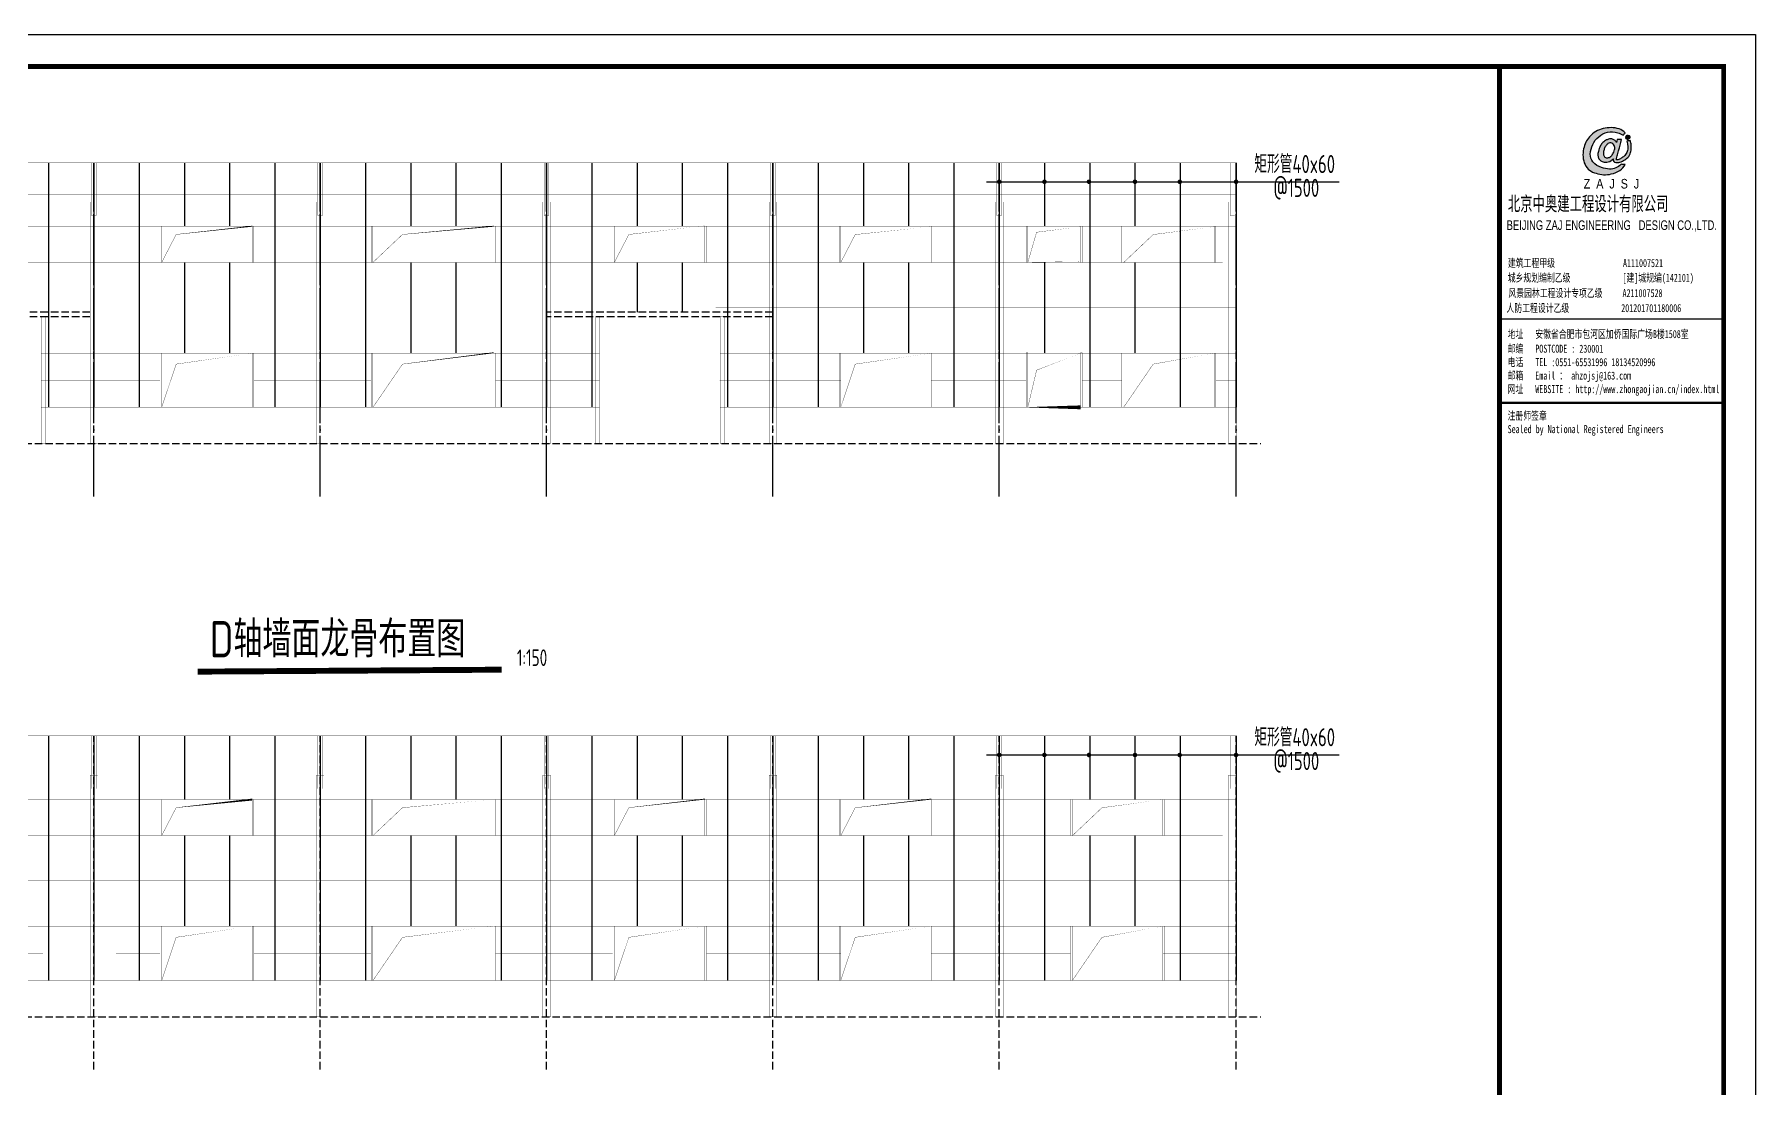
# Model space of a CAD drawing. Extents: x 177291 to 1288761, y 177638 to 322898.
# Drawn here: x 1140864 to 1197895, y 206043 to 240960 of the extents above; entities that cross this region are included whole.
import ezdxf
from ezdxf.enums import TextEntityAlignment as Align

# ---------------------------------------------------------------- set-up
doc = ezdxf.new("R2010")
doc.units = 0
doc.header["$LTSCALE"] = 1000
doc.linetypes.add('DASH', pattern=[0.35, 0.25, -0.1])
doc.linetypes.add('DOTE', pattern=[2.4200000000000004, 2, -0.2, 0.02, -0.2])
doc.layers.add('_0', color=7, linetype='Continuous', lineweight=25)
for name, color, linetype in [('AXIS', 3, 'Continuous'), ('DIM_SYMB', 3, 'Continuous'), ('DOTE', 1, 'Continuous'), ('LT', 27, 'Continuous'), ('NUM', 7, 'Continuous'), ('PUB_TITLE', 4, 'Continuous'), ('TEXT', 7, 'Continuous'), ('图签', 3, 'Continuous')]:
    doc.layers.add(name, color=color, linetype=linetype)
doc.styles.add('_gyy_title_Arial', font='arial.ttf', dxfattribs={"width": 0.7})
doc.styles.add('_gyy_title_ST', font='', dxfattribs={"width": 0.8})
doc.styles.add('HZ', font='txt.shx', dxfattribs={"width": 0.8, "bigfont": '000hztxt.shx'})
doc.styles.add('TSSD_Label', font='tssdeng.shx', dxfattribs={"width": 0.7, "bigfont": 'hztxt.shx'})
doc.styles.add('TSSD_Norm', font='tssdeng.shx', dxfattribs={"bigfont": 'hztxt.shx'})
doc.styles.get('_gyy_title_ST').set_extended_font_data('SimSun')

# ---------------------------------------------------------------- blocks, each defined once
blk = doc.blocks.new('dd')
at = {"layer": '图签'}
h = blk.add_hatch(color=5, dxfattribs=at)
h.set_gradient(color1=(0, 0, 255), color2=(36, 36, 255), one_color=1, tint=0.5699999928474426)
h.paths.add_polyline_path([(451.8700253354618, 1270.103420782327, -0.09320616088150534), (531.1827945826794, 1561.965994964293, -0.1363212163101111), (715.9985840857273, 1807.10089223362, -0.1610393238100812), (988.1815984683137, 1948.137378285403, -0.1085913658374331), (1307.408932071755, 1934.705338552902, -0.04949688892021249), (1478.869990755222, 1861.206130500403, 0.0626270110807939), (1538.714814671432, 1932.317674396443, 0.09438823889892695), (1351.092656026016, 2055.593833866281, 0.1363260500647915), (853.7702773959585, 2062.309784872165, 0.1617216785072695), (430.3740807502763, 1810.458936596944, 0.1336611515905043), (243.3694883572171, 1434.660402611655, 0.1584139553343168), (285.8818659918604, 937.3756653797274, 0.2251700129393347), (631.9912853868464, 668.7347330086482, 0.1386632098469543), (1107.108042358282, 645.9967663732263, 0.07467564023450167), (1374.614592607715, 752.6850157670708, 0.1253444608720461), (1542.789770612609, 943.5213148760376, 0.006312031941914268), (1412.714348968701, 948.2582191075053, -0.0903849800875068), (1243.563420745195, 833.2772541621816, -0.09674474669206579), (1053.283653047284, 796.7837418183989, -0.07384507770527024), (803.366031993997, 850.0673382579985, -0.1408684842340485), (530.0580612454798, 1020.407350922716, -0.1607526894020743)])
h = blk.add_hatch(color=5, dxfattribs=at)
h.set_gradient(color1=(0, 0, 255), color2=(36, 36, 255), one_color=1, tint=0.5699999928474426)
h.paths.add_polyline_path([(1306.407087504514, 1288.91373014843, 0.0111685735543448), (1334.179949609912, 1370.234098000503, 0.0058073874292059), (1430.74394870142, 1723.526488231269, 0.011050354061816), (1291.784215944004, 1723.529203739861, 0.0167957366316829), (1267.441980092903, 1633.707473442541, 0.1259426083053771), (1203.433657872607, 1703.708850598967, 0.0838063796686714), (1120.357503668289, 1738.718835325904, 0.0828793590796445), (1046.800880110008, 1738.718835325904, -0.008502643764238), (951.6102572496748, 1709.892786455952, 0.0600568736950971), (844.1918671937892, 1628.15898099661, 0.0860781051540098), (773.5459901731228, 1531.601881071605, 0.0994244713489728), (704.600929418928, 1346.663471880165, 0.1215296120319456), (690.2345407729736, 1225.275188066851, 0.1026437782428593), (719.1156320978189, 1121.836459107435, 0.0566482742468074), (797.1326050549978, 1042.059114224117, 0.0929136686891323), (913.2508955734083, 1013.049208190372, 0.1945783011681839), (1098.31446987472, 1063.816647039959, -0.0025615636283557), (1174.51710499695, 1121.836459107435, 0.064353767081985), (1166.703297247295, 1068.38952589158, 0.1723847969635242), (1207.175409053569, 1016.67553252005, 0.1054584010802425), (1299.707307718345, 1002.170510642813, 0.0865667796574235), (1453.926915797987, 1045.685438553788, 0.0476737600010144), (1592.398695950978, 1136.125948054818, 0.1663589447892159), (1691.606510339188, 1274.138637935452, 0.0967482117768707), (1728.076596563798, 1431.319022455689, 0.0315096700737666), (1727.893490065471, 1547.919858532594, 0.0418149263440607), (1700.064647776191, 1690.631717166907, 0.0076537536443611), (1588.188807693659, 1673.025224631347, -0.0099193972810641), (1610.49769160396, 1584.974169656169, -0.0682693283308104), (1623.722173708375, 1482.05106707973, -0.1053359049731597), (1604.517848207732, 1352.10288951431, -0.1465197194586811), (1528.315213085269, 1223.371199085872, -0.0704859650629139), (1433.968976585544, 1150.846365141158, -0.0779367891432944), (1341.2084735838, 1102.844496109072, -0.1270977973068282), (1272.480865735444, 1084.427517124859, -0.1142145572256323), (1266.792074689991, 1129.121885298591, -0.0076090104044611)])
h.paths.add_polyline_path([(864.6406924028415, 1244.688025586525, -0.0999939566699065), (863.3457882258808, 1327.501423788981, -0.0509744533588661), (888.1885003037751, 1426.693534287693, -0.1205272215307177), (938.4462159016402, 1529.358961394017, -0.0438880200763531), (1001.893175081583, 1595.350875172197, -0.0844602066327082), (1063.439038293203, 1619.272964574968, -0.1473090708362969), (1127.492189266952, 1606.996539419815, -0.0374735859716375), (1176.695871599019, 1572.059546676181, -0.0693101734139261), (1209.066691762535, 1507.361656801364, -0.0676621388367064), (1213.154978850973, 1431.211870955409, -0.0267604170290998), (1210.905562745989, 1412.752891929893, 0.0172094390759435), (1183.169946420705, 1328.795447693843, -0.0488147901550103), (1119.723210269236, 1222.690858719423, -0.1390957044950057), (1045.805280343862, 1163.067977448438, -0.0979906843879139), (944.055385729298, 1153.151947747323, -0.0853943395427025), (908.9091974013718, 1169.116671556527, -0.1491414409661274)], flags=16)
h = blk.add_hatch(color=1, dxfattribs=at)
h.set_gradient(color1=(255, 0, 0), color2=(255, 0, 0), tint=0.5699999928474426)
h.paths.add_polyline_path([(1556.745340537862, 1817.821624113116, 0.3865527282698974), (1564.19717283512, 1757.317881104551, 0.170676473489855), (1604.202039679862, 1735.616538343245, 0.0822241971415479), (1656.51206465147, 1742.635888099598, 0.087508618819219), (1686.217915818212, 1765.695294900055, 0.2642345364635653), (1693.669525086996, 1803.859221880375, 0.2443334854711184), (1635.554907016573, 1850.397721087174, 0.3027104106784956)])
blk.add_lwpolyline([(1538.714814671432, 1932.317674396443, 0.0943882388989285), (1351.092656026012, 2055.593833866282, 0.1363260500647897), (853.7702773959609, 2062.309784872166, 0.1617216785072703), (430.3740807502763, 1810.458936596944, 0.1336611515905043), (243.3694883572171, 1434.660402611655, 0.1584139553343178), (285.8818659918616, 937.3756653797245, 0.2251700129393321), (631.9912853868445, 668.7347330086486, 0.1386632098469615), (1107.108042358304, 645.9967663732314, 0.0746756402344957), (1374.614592607715, 752.6850157670706, 0.1253444608720465), (1542.78977061261, 943.5213148760376, 0.0063120319419143), (1412.714348968701, 948.2582191075053, -0.0903849800875068), (1243.563420745195, 833.2772541621816, -0.0967447466920651), (1053.283653047285, 796.783741818399, -0.0738450777052711), (803.3660319939954, 850.0673382579989, -0.140868484234048), (530.0580612454796, 1020.407350922716, -0.1607526894020731), (451.8700253354618, 1270.103420782325, -0.0932061608815069), (531.1827945826808, 1561.965994964296, -0.1363212163101089), (715.9985840857262, 1807.100892233619, -0.1610393238100931), (988.1815984683344, 1948.137378285406, -0.1085913658374281), (1307.408932071761, 1934.7053385529, -0.0494968889202108), (1478.869990755222, 1861.206130500403, 0.0626270110807941)], format="xyb", close=True, dxfattribs=at)
for points in [[(1430.621093950118, 1723.529203739861, 0.0110405820226935), (1291.784215944004, 1723.529203739861, 0.0167957366316829), (1267.441980092903, 1633.707473442541, 0.1259426083053771), (1203.433657872607, 1703.708850598967, 0.0838063796686714), (1120.357503668289, 1738.718835325904, 0.0828793590796445), (1046.800880110008, 1738.718835325904, -0.008502643764238), (951.6102572496748, 1709.892786455952, 0.060056873695097), (844.1918671937892, 1628.15898099661, 0.0860781051540098), (773.5459901731228, 1531.601881071605, 0.0994244713489729), (704.600929418928, 1346.663471880165, 0.1215296120319456), (690.2345407729736, 1225.275188066851, 0.1026437782428593), (719.1156320978189, 1121.836459107435, 0.0566482742468074), (797.1326050549978, 1042.059114224117, 0.0929136686891323), (913.2508955734083, 1013.049208190372, 0.1945783011681839), (1098.31446987472, 1063.816647039959, -0.0025615636283557), (1174.51710499695, 1121.836459107435, 0.064353767081985), (1166.703297247295, 1068.38952589158, 0.1723847969635242), (1207.175409053569, 1016.67553252005, 0.1054584010802425), (1299.707307718345, 1002.170510642813, 0.0865667796574235), (1453.926915797987, 1045.685438553788, 0.0476737600010144), (1592.398695950978, 1136.125948054818, 0.1663589447892159), (1691.606510339188, 1274.138637935452, 0.0967482117768707), (1728.076596563798, 1431.319022455689, 0.0315096700737666), (1727.893490065471, 1547.919858532594, 0.0418149263440607), (1700.064647776191, 1690.631717166907, 0.0076537536443611), (1588.188807693659, 1673.025224631347, -0.0099193972810641), (1610.49769160396, 1584.974169656169, -0.0682693283308104), (1623.722173708375, 1482.05106707973, -0.1053359049731597), (1604.517848207732, 1352.10288951431, -0.1465197194586811), (1528.315213085269, 1223.371199085872, -0.0704859650629139), (1433.968976585544, 1150.846365141158, -0.0779367891432944), (1341.2084735838, 1102.844496109072, -0.1270977973068282), (1272.480865735444, 1084.427517124859, -0.1142145572256323), (1266.792074689991, 1129.121885298591, -0.0076090104044611), (1306.407087504514, 1288.91373014843, 0.0111685735543448), (1334.179949609912, 1370.234098000503, 0.0057820377645945), (1430.340300915879, 1721.979570176467, 0.0690251739103496)], [(1213.154978851904, 1431.211870967571, 0.0676621388256988), (1209.066691762651, 1507.361656801171, 0.0693101734139356), (1176.695871599135, 1572.059546675999, 0.037473585972357), (1127.492189266137, 1606.996539420317, 0.1473090708344477), (1063.439038293087, 1619.27296457495, 0.0844602066324044), (1001.893175081699, 1595.350875172226, 0.0438880200764336), (938.4462159016402, 1529.358961393926, 0.1205272215299953), (888.1885003038915, 1426.693534288286, 0.0509744533585513), (863.3457882261137, 1327.501423790192, 0.0999939566652626), (864.6406924017938, 1244.688025591488, 0.1491414409746819), (908.9091974013718, 1169.116671556534, 0.0853943395424477), (944.0553857291816, 1153.151947747348, 0.0979906843881414), (1045.805280343979, 1163.067977448474, 0.1390957044948573), (1119.723210269236, 1222.690858719448, 0.0488147901549098), (1183.169946420589, 1328.795447693643, -0.0172094390759338), (1210.905562745989, 1412.752891929602, 0.0267604170470766), (1213.154978851904, 1431.211870967571, 0.4412732984959725)], [(1693.669525086996, 1803.859221880375, 0.2439579563705034), (1635.667140612029, 1850.375359764083, 0.303116686561181), (1556.745340537862, 1817.821624113116, 0.3865527282698974), (1564.19717283512, 1757.317881104551, 0.1706764734898549), (1604.202039679862, 1735.616538343245, 0.0822241971415479), (1656.51206465147, 1742.635888099598, 0.087508618819219), (1686.217915818212, 1765.695294900055, 0.2642345364635653), (1693.669525086996, 1803.859221880375, -7.823139000216662)]]:
    blk.add_lwpolyline(points, format="xyb", dxfattribs=at)
at = {"insert": (245.7198282560566, 492.1178466209385), "char_height": 300, "width": 8000, "attachment_point": 1, "style": 'HZ'}
blk.add_mtext('{\\fArial|b0|i0|c0|p32;Z  A  J  S  J}', dxfattribs=at)

msp = doc.modelspace()

# ---------------------------------------------------------------- linework, layer by layer
at = {"color": 4}
for p, q in [((1141331.67710468, 236709.8602668681), (1141331.677120671, 228609.8602669481)), ((1142831.67710468, 236709.8602698294), (1142831.677120671, 228609.8602699095)), ((1144331.67710468, 236709.8602579841), (1144331.677120671, 228609.8602580641)), ((1145831.67710468, 236709.8602609454), (1145831.677108826, 234609.859421231)), ((1147331.67710468, 236709.8602639067), (1147331.677108826, 234609.8594212372)), ((1148831.67710468, 236709.8602668681), (1148831.677120671, 228609.8602669481)), ((1150331.67710468, 236709.8602698294), (1150331.677120671, 228609.8602699095)), ((1151831.67710468, 236709.8602579841), (1151831.677120671, 228609.8602580641)), ((1153331.67710468, 236709.8602609454), (1153331.677108825, 234609.859421231)), ((1154831.67710468, 236709.8602639067), (1154831.677108825, 234609.8594212372)), ((1156331.67710468, 236709.8602668681), (1156331.677120671, 228609.8602669481)), ((1157831.67710468, 236709.8602698294), (1157831.677120671, 228609.8602699095)), ((1159331.67710468, 236709.8602579841), (1159331.677120671, 228609.8602580641)), ((1160831.67710468, 236709.8602609454), (1160831.677108825, 234609.859421231)), ((1162331.67710468, 236709.8602639067), (1162331.677108825, 234609.8594212372)), ((1163831.67710468, 236709.8602668681), (1163831.677120671, 228609.8602669481)), ((1165331.67710468, 236709.8602698294), (1165331.677120671, 228609.8602699095)), ((1166831.67710468, 236709.8602579841), (1166831.677120671, 228609.8602580641)), ((1168331.67710468, 236709.8602609454), (1168331.677108825, 234609.859421231)), ((1169831.67710468, 236709.8602639067), (1169831.677108825, 234609.8594212372)), ((1171331.67710468, 236709.8602668681), (1171331.677120671, 228609.8602669481)), ((1172831.67710468, 236709.8602698294), (1172831.677120671, 228609.8602699095)), ((1174331.677088688, 236709.8602581285), (1174331.677088693, 234609.8594214094)), ((1175831.677088688, 236709.8602610898), (1175831.677095203, 233409.8602605797)), ((1177331.677088688, 236709.8602640512), (1177331.677092833, 234609.8594213816)), ((1178831.677088688, 236709.8602670125), (1178831.677104679, 228609.8602670926)), ((1180681.677096684, 236709.8602699739), (1180681.677112675, 228609.8602700539)), ((1145831.677111195, 233409.8602604352), (1145831.677117124, 230406.4852698303)), ((1147331.677111195, 233409.8602604352), (1147331.677117124, 230406.4852698344)), ((1153331.677111195, 233409.8602604352), (1153331.677117124, 230406.4852698303)), ((1154831.677111195, 233409.8602604352), (1154831.677117124, 230406.4852698344)), ((1160831.677111195, 233409.8602604352), (1160831.677117497, 231759.8602548257)), ((1162331.677111195, 233409.8602604352), (1162331.677117497, 231759.8602548298)), ((1168331.677111195, 233409.8602604352), (1168331.677117124, 230406.4852698303)), ((1169831.677111195, 233409.8602604352), (1169831.677117124, 230406.4852698344)), ((1174331.677088697, 233409.8602458356), (1174331.677088705, 230406.4852551662)), ((1175831.677095203, 233409.8602605797), (1175831.677101137, 228609.8602552556)), ((1177331.677095203, 233409.8602605797), (1177331.677101132, 230406.4852699789)), ((1141331.677104758, 217722.9799041125), (1141331.677120749, 209622.9799041925)), ((1142831.677104758, 217722.9799070738), (1142831.677120749, 209622.9799071539)), ((1144331.677104758, 217722.9798952285), (1144331.677120749, 209622.9798953085)), ((1145831.677104758, 217722.9798981898), (1145831.677108903, 215622.9790584754)), ((1147331.677104758, 217722.9799011511), (1147331.677108903, 215622.9790584816)), ((1148831.677104758, 217722.9799041125), (1148831.677120749, 209622.9799041925)), ((1150331.677104758, 217722.9799070738), (1150331.677120749, 209622.9799071539)), ((1151831.677104757, 217722.9798952285), (1151831.677120749, 209622.9798953085)), ((1153331.677104757, 217722.9798981898), (1153331.677108903, 215622.9790584754)), ((1154831.677104757, 217722.9799011511), (1154831.677108903, 215622.9790584816)), ((1156331.677104757, 217722.9799041125), (1156331.677120749, 209622.9799041925)), ((1157831.677104757, 217722.9799070738), (1157831.677120749, 209622.9799071539)), ((1159331.677104757, 217722.9798952285), (1159331.677120749, 209622.9798953085)), ((1160831.677104757, 217722.9798981898), (1160831.677108903, 215622.9790584754)), ((1162331.677104757, 217722.9799011511), (1162331.677108903, 215622.9790584816)), ((1163831.677104757, 217722.9799041125), (1163831.677120749, 209622.9799041925)), ((1165331.677104757, 217722.9799070738), (1165331.677120749, 209622.9799071539)), ((1166831.677104757, 217722.9798952285), (1166831.677120749, 209622.9798953085)), ((1168331.677104757, 217722.9798981898), (1168331.677108903, 215622.9790584754)), ((1169831.677104757, 217722.9799011511), (1169831.677108903, 215622.9790584816)), ((1171331.677104757, 217722.9799041125), (1171331.677120749, 209622.9799041925)), ((1172831.677104757, 217722.9799070738), (1172831.677120749, 209622.9799071539)), ((1174331.677088765, 217722.9798953729), (1174331.677104757, 209622.9798954529)), ((1175831.677088765, 217722.9798983342), (1175831.677092911, 215622.9790586199)), ((1177331.677088765, 217722.9799012956), (1177331.677092911, 215622.979058626)), ((1178831.677088765, 217722.9799042569), (1178831.677104757, 209622.979904337)), ((1180681.677096761, 217722.9799072183), (1180681.677112753, 209622.9799072983)), ((1145831.677111273, 214422.9798976796), (1145831.677117202, 211419.6049070747)), ((1147331.677111273, 214422.9798976796), (1147331.677117202, 211419.6049070788)), ((1153331.677111272, 214422.9798976796), (1153331.677117202, 211419.6049070747)), ((1154831.677111272, 214422.9798976796), (1154831.677117202, 211419.6049070788)), ((1160831.677111272, 214422.9798976796), (1160831.677117579, 211419.6048923727)), ((1162331.677111272, 214422.9798976796), (1162331.677117579, 211419.6048923768)), ((1168331.677111272, 214422.9798976796), (1168331.677117202, 211419.6049070747)), ((1169831.677111272, 214422.9798976796), (1169831.677117202, 211419.6049070788)), ((1175831.67709528, 214422.9798978241), (1175831.67710121, 211419.6049072192)), ((1177331.67709528, 214422.9798978241), (1177331.67710121, 211419.6049072233))]:
    msp.add_line(p, q, dxfattribs=at)
at = {"layer": '_0', "color": 1, "const_width": 75}
for points in [[(1172831.677104679, 236117.2191929909, 1), (1172831.677104679, 236042.2191929909, 1)], [(1174331.677089932, 236117.2191930473, 1), (1174331.677089932, 236042.2191930473, 1)], [(1175807.095652903, 236117.2191940838, 1), (1175807.095652903, 236042.2191940838, 1)], [(1177331.677090006, 236117.2191951497, 1), (1177331.677090006, 236042.2191951497, 1)], [(1178814.462896468, 236115.3986485064, 1), (1178814.462896468, 236040.3986485064, 1)], [(1180681.677104679, 236117.2191938167, 1), (1180681.677104679, 236042.2191938167, 1)], [(1172831.677104757, 217130.3388302354, 1), (1172831.677104757, 217055.3388302354, 1)], [(1174331.677090009, 217130.3388302917, 1), (1174331.677090009, 217055.3388302917, 1)], [(1175807.095652981, 217130.3388313282, 1), (1175807.095652981, 217055.3388313282, 1)], [(1177331.677090083, 217130.3388323941, 1), (1177331.677090083, 217055.3388323941, 1)], [(1178814.462896546, 217128.5182857508, 1), (1178814.462896546, 217053.5182857508, 1)], [(1180681.677104757, 217130.3388310611, 1), (1180681.677104757, 217055.3388310611, 1)]]:
    msp.add_lwpolyline(points, format="xyb", close=True, dxfattribs=at)
at = {"layer": 'AXIS', "linetype": 'ByBlock'}
for p, q in [((1172409.658539559, 236079.7191929516), (1184093.860642982, 236079.7191940486)), ((1172409.658539637, 217092.838830196), (1184093.86064306, 217092.838831293))]:
    msp.add_line(p, q, dxfattribs=at)
at = {"layer": 'DIM_SYMB', "const_width": 196}
msp.add_lwpolyline([(1146269.869103044, 219853.5427962838), (1156347.514086703, 219918.1126316313)], dxfattribs=at)
at = {"layer": 'DOTE', "linetype": 'DOTE'}
for p, q in [((1142831.677104679, 225659.8602645326), (1142831.677104679, 236709.8602644263)), ((1150331.677104679, 225659.8602645326), (1150331.677104679, 236709.8602644263)), ((1157831.677104679, 225659.8602645326), (1157831.677104679, 236709.8602644263)), ((1165331.677104679, 225659.8602645326), (1165331.677104679, 236709.8602644263)), ((1172831.677104679, 225659.8602645326), (1172831.677104679, 236709.8602644263)), ((1180681.677104679, 225659.8602645326), (1180681.677104679, 236709.8602644263))]:
    msp.add_line(p, q, dxfattribs=at)
at = {"layer": 'LT', "linetype": 'DASH'}
for p, q in [((1142831.677104679, 225659.860255129), (1142831.677104679, 236709.8602550227)), ((1150331.677104679, 225659.860255129), (1150331.677104679, 236709.8602550227)), ((1157831.677104679, 225659.860255129), (1157831.677104679, 236709.8602550227)), ((1165331.677104679, 225659.860255129), (1165331.677104679, 236709.8602550227)), ((1172831.677104679, 225659.860255129), (1172831.677104679, 236709.8602550227)), ((1180681.677104679, 225659.860255129), (1180681.677104679, 236709.8602550227)), ((1142706.677104663, 231759.8602535418), (1135456.677104695, 231759.8602556103)), ((1142706.677104663, 231609.8602535418), (1135456.677104695, 231609.8602556104)), ((1165331.677104679, 231759.8602535846), (1157831.677104679, 231759.8602556531)), ((1165331.677104679, 231609.8602535846), (1157831.677104679, 231609.8602556532)), ((1119876.025432114, 227409.8602550227), (1181504.731839983, 227409.8602550227)), ((1142831.677104679, 206672.9798923734), (1142831.677104679, 217722.9798922671)), ((1150331.677104679, 206672.9798923734), (1150331.677104679, 217722.9798922671)), ((1157831.677104679, 206672.9798923734), (1157831.677104679, 217722.9798922671)), ((1165331.677104679, 206672.9798923734), (1165331.677104679, 217722.9798922671)), ((1172831.677104679, 206672.9798923734), (1172831.677104679, 217722.9798922671)), ((1180681.677104679, 206672.9798923734), (1180681.677104679, 217722.9798922671)), ((1119876.025432114, 208422.9798922671), (1181504.731839983, 208422.9798922671))]:
    msp.add_line(p, q, dxfattribs=at)
at = {"layer": 'LT', "linetype": 'DASH', "const_width": 10}
for points in [[(1180681.67709434, 236709.8602552691), (1120581.677104679, 236709.8602550227)], [(1180681.67709434, 235659.8598383513), (1120581.677104679, 235659.8598381049)], [(1180681.677190299, 234609.8594214354), (1120581.677200627, 234609.859421189)], [(1180231.897722806, 233409.8602458599), (1120581.677104679, 233409.8602456136)], [(1180231.897722812, 231909.8602458599), (1120581.677104685, 231909.8602456136)], [(1180681.67709434, 231906.485254998), (1163439.677152556, 231906.4852549439)], [(1159589.677162889, 230406.4852551236), (1141089.677162896, 230406.4852550724)], [(1180681.67709434, 230406.4852551839), (1163589.677162896, 230406.4852551362)], [(1141089.677162895, 229509.860255359), (1145024.720092701, 229508.1727550884)], [(1152024.720092702, 229508.1727550963), (1148138.634116657, 229508.1727550884)], [(1159589.677162898, 229508.1727551168), (1156138.634116657, 229508.1727551088)], [(1163573.677046472, 229508.1727551168), (1167581.677104655, 229508.1727551115)], [(1170581.677104675, 229508.1727551004), (1173723.791655391, 229511.5477461902)], [(1175580.748667359, 229511.5477461902), (1176904.803397153, 229509.6561199581)], [(1180013.634111487, 229504.9893572827), (1180681.677094351, 229508.1727549292)], [(1159589.677162888, 228609.8602552103), (1141089.677162895, 228609.860255159)], [(1180681.677094339, 228609.8602552691), (1163589.677162895, 228609.8602552214)], [(1180681.67709434, 217722.9798925135), (1120581.677104679, 217722.9798922671)], [(1180681.67709434, 216672.9794755957), (1120581.677104679, 216672.9794753493)], [(1180681.677190299, 215622.9790586798), (1120581.677200627, 215622.9790584334)], [(1180231.897722806, 214422.9798831043), (1120581.677104679, 214422.979882858)], [(1180231.897722812, 212922.9798831043), (1120581.677104685, 212922.979882858)], [(1180681.67709434, 212919.6048922424), (1163439.677152556, 212919.6048921883)], [(1165331.677104679, 211419.6048923855), (1140638.634116658, 211419.6048923172)], [(1180681.67709434, 211419.6048924284), (1165331.677104679, 211419.604892189)], [(1140638.634116657, 210523.1733174976), (1145024.720092701, 210521.2923923328)], [(1152024.720092702, 210521.2923923407), (1148138.634116657, 210521.2923923328)], [(1160024.720092702, 210521.2923923607), (1156138.634116657, 210521.2923923532)], [(1163138.634116657, 210521.2923923618), (1167581.677104655, 210521.2923923559)], [(1170581.677104675, 210521.2923923449), (1175199.720087538, 210521.2923925367)], [(1178256.677099525, 210518.108994529), (1180681.677094351, 210521.2923921736)], [(1160024.720092693, 209622.9798924542), (1140638.634116656, 209622.9798924814)], [(1180681.677094339, 209622.9798925135), (1163138.634116656, 209622.9798924645)]]:
    msp.add_lwpolyline(points, dxfattribs=at)
for points in [[(1142756.67710468, 236709.8602550227), (1142906.67710468, 236709.8602550227), (1142906.677104679, 234963.5865895762), (1142756.67710468, 234963.5865895762)], [(1150256.67710468, 236709.8602550227), (1150406.67710468, 236709.8602550227), (1150406.677104679, 234963.5865895762), (1150256.67710468, 234963.5865895762)], [(1157756.67710468, 236709.8602550227), (1157906.67710468, 236709.8602550227), (1157906.677104679, 234963.5865895762), (1157756.67710468, 234963.5865895762)], [(1165256.67710468, 236709.8602550221), (1165406.67710468, 236709.8602550221), (1165406.677104679, 234963.5865895755), (1165256.67710468, 234963.5865895755)], [(1172756.67710468, 236709.8602550227), (1172906.67710468, 236709.8602550227), (1172906.677104679, 234963.5865895762), (1172756.67710468, 234963.5865895762)], [(1180484.329914117, 236709.8602550227), (1180634.329914117, 236709.8602550227), (1180634.329914116, 234963.5865895762), (1180484.329914117, 234963.5865895762)], [(1142709.677104591, 227409.8602550227), (1142709.677211199, 235409.8602550227), (1142959.677211168, 235409.8602550227), (1142959.67710456, 227409.8602550227)], [(1150209.677104591, 227409.8602550227), (1150209.677211199, 235409.8602550227), (1150459.677211168, 235409.8602550227), (1150459.67710456, 227409.8602550227)], [(1157709.677104591, 227409.8602550227), (1157709.677211199, 235409.8602550227), (1157959.677211168, 235409.8602550227), (1157959.67710456, 227409.8602550227)], [(1165209.677104591, 227409.8602550227), (1165209.677211199, 235409.8602550227), (1165459.677211168, 235409.8602550227), (1165459.67710456, 227409.8602550227)], [(1172709.677104591, 227409.8602550227), (1172709.677211199, 235409.8602550227), (1172959.677211168, 235409.8602550227), (1172959.67710456, 227409.8602550227)], [(1180431.67709437, 227409.8602550227), (1180431.677200979, 235409.8602550227), (1180681.677200947, 235409.8602550227), (1180681.677094339, 227409.8602550227)], [(1145024.720092705, 234609.8602456581), (1145081.677104673, 234609.8602456581), (1145081.67710467, 233409.8602456285), (1145024.720092702, 233409.8602456285)], [(1145560.630181786, 234334.5797734149), (1148081.677104673, 234609.8602456626), (1148081.677104679, 233409.8602456285), (1145081.677104679, 233409.8602456285)], [(1148138.63411666, 234609.8602456581), (1148081.677104692, 234609.8602456581), (1148081.677104689, 233409.8602456285), (1148138.634116657, 233409.8602456285)], [(1152024.720092705, 234609.8602456581), (1152081.677104673, 234609.8602456581), (1152081.677104669, 233409.8602456285), (1152024.720092701, 233409.8602456285)], [(1153060.630181785, 234334.5797734149), (1156081.677104673, 234609.8602456626), (1156081.677104679, 233409.8602456285), (1152081.677104679, 233409.8602456285)], [(1156138.63411666, 234609.8602456581), (1156081.677104692, 234609.8602456581), (1156081.677104688, 233409.8602456285), (1156138.634116656, 233409.8602456285)], [(1160024.720092705, 234609.8602456581), (1160081.677104673, 234609.8602456581), (1160081.677104669, 233409.8602456285), (1160024.720092701, 233409.8602456285)], [(1160560.630181785, 234334.5797734149), (1163081.677104673, 234609.8602456626), (1163081.677104679, 233409.8602456285), (1160081.677104679, 233409.8602456285)], [(1163138.63411666, 234609.8602456581), (1163081.677104692, 234609.8602456581), (1163081.677104688, 233409.8602456285), (1163138.634116656, 233409.8602456285)], [(1167524.720092705, 234606.4852549566), (1167581.677104673, 234606.4852549566), (1167581.677104669, 233406.485254927), (1167524.720092701, 233406.485254927)], [(1168060.630181785, 234331.2047827134), (1170581.677104673, 234606.4852549611), (1170581.677104679, 233406.485254927), (1167581.677104679, 233406.485254927)], [(1170638.63411666, 234606.4852549566), (1170581.677104692, 234606.4852549566), (1170581.677104688, 233406.485254927), (1170638.634116656, 233406.485254927)], [(1174072.312214876, 234408.7837858738), (1175523.791655374, 234606.4852550051), (1175523.79165538, 233406.4852549711), (1173780.748667343, 233409.8602458333)], [(1176899.72008752, 234606.4852549869), (1176956.677099488, 234606.4852549869), (1176956.677099484, 233406.4852549573), (1176899.720087516, 233406.4852549573)], [(1177935.6301766, 234331.2047827437), (1179956.677099487, 234606.4852549914), (1179956.677099493, 233406.4852549573), (1176956.677099493, 233406.4852549573)], [(1180013.634111474, 234606.4852549869), (1179956.677099506, 234606.4852549869), (1179956.677099503, 233406.4852549573), (1180013.634111471, 233406.4852549573)], [(1141239.677162896, 231609.8602556526), (1141089.677162896, 231609.8602556526), (1141089.677162894, 227409.8602549799), (1141239.677162894, 227409.8602549799)], [(1159439.67716289, 231609.8602556963), (1159589.67716289, 231609.8602556963), (1159589.677162888, 227409.8602550227), (1159439.677162888, 227409.8602550227)], [(1163739.677162896, 231609.8602556954), (1163589.677162896, 231609.8602556954), (1163589.677162894, 227409.8602550227), (1163739.677162894, 227409.8602550227)], [(1145024.720092704, 230406.4852553315), (1145081.677104671, 230406.4852553315), (1145081.677104669, 228609.860255237), (1145024.720092701, 228609.860255237)], [(1145560.630181782, 230039.5724345839), (1148081.677104671, 230406.485255336), (1148081.677104679, 228609.860255237), (1145081.677104679, 228609.860255237)], [(1148138.634116658, 230406.4852553315), (1148081.67710469, 230406.4852553315), (1148081.677104688, 228609.860255237), (1148138.634116656, 228609.860255237)], [(1152024.720092703, 230406.4852553315), (1152081.677104671, 230406.4852553315), (1152081.677104669, 228609.860255237), (1152024.720092701, 228609.860255237)], [(1153060.630181782, 230039.5724345839), (1156081.67710467, 230406.485255336), (1156081.677104679, 228609.860255237), (1152081.677104679, 228609.860255237)], [(1156138.634116658, 230406.4852553315), (1156081.67710469, 230406.4852553315), (1156081.677104688, 228609.860255237), (1156138.634116656, 228609.860255237)], [(1167524.720092703, 230406.4852553315), (1167581.677104671, 230406.4852553315), (1167581.677104669, 228609.860255237), (1167524.720092701, 228609.860255237)], [(1168060.630181782, 230039.5724345839), (1170581.67710467, 230406.485255336), (1170581.677104679, 228609.860255237), (1167581.677104679, 228609.860255237)], [(1170638.634116658, 230406.4852553315), (1170581.67710469, 230406.4852553315), (1170581.677104688, 228609.860255237), (1170638.634116656, 228609.860255237)], [(1174072.312214889, 229839.5776615925), (1175523.791655387, 230399.6649523428), (1175523.791655393, 228606.4852643929), (1173780.748667356, 228609.8602552551)], [(1176899.720087533, 230406.4852553617), (1176956.677099501, 230406.4852553617), (1176956.677099499, 228609.8602552672), (1176899.720087531, 228609.8602552672)], [(1177935.630176612, 230039.5724346142), (1179956.6770995, 230406.4852553662), (1179956.677099509, 228609.8602552672), (1176956.677099509, 228609.8602552672)], [(1180013.634111488, 230406.4852553617), (1179956.67709952, 230406.4852553617), (1179956.677099518, 228609.8602552672), (1180013.634111486, 228609.8602552672)], [(1142756.67710468, 217722.9798922671), (1142906.67710468, 217722.9798922671), (1142906.677104679, 215976.7062268206), (1142756.67710468, 215976.7062268206)], [(1150256.67710468, 217722.9798922671), (1150406.67710468, 217722.9798922671), (1150406.677104679, 215976.7062268206), (1150256.67710468, 215976.7062268206)], [(1157756.67710468, 217722.9798922671), (1157906.67710468, 217722.9798922671), (1157906.677104679, 215976.7062268206), (1157756.67710468, 215976.7062268206)], [(1165256.67710468, 217722.9798922665), (1165406.67710468, 217722.9798922665), (1165406.677104679, 215976.7062268199), (1165256.67710468, 215976.7062268199)], [(1172756.67710468, 217722.9798922671), (1172906.67710468, 217722.9798922671), (1172906.677104679, 215976.7062268206), (1172756.67710468, 215976.7062268206)], [(1180484.329914117, 217722.9798922671), (1180634.329914117, 217722.9798922671), (1180634.329914116, 215976.7062268206), (1180484.329914117, 215976.7062268206)], [(1142709.677104591, 208422.9798922671), (1142709.677211199, 216422.9798922671), (1142959.677211168, 216422.9798922671), (1142959.67710456, 208422.9798922671)], [(1150209.677104591, 208422.9798922671), (1150209.677211199, 216422.9798922671), (1150459.677211168, 216422.9798922671), (1150459.67710456, 208422.9798922671)], [(1157709.677104591, 208422.9798922671), (1157709.677211199, 216422.9798922671), (1157959.677211168, 216422.9798922671), (1157959.67710456, 208422.9798922671)], [(1165209.677104591, 208422.9798922671), (1165209.677211199, 216422.9798922671), (1165459.677211168, 216422.9798922671), (1165459.67710456, 208422.9798922671)], [(1172709.677104591, 208422.9798922671), (1172709.677211199, 216422.9798922671), (1172959.677211168, 216422.9798922671), (1172959.67710456, 208422.9798922671)], [(1180431.67709437, 208422.9798922671), (1180431.677200979, 216422.9798922671), (1180681.677200947, 216422.9798922671), (1180681.677094339, 208422.9798922671)], [(1145024.720092705, 215622.9798829025), (1145081.677104673, 215622.9798829025), (1145081.67710467, 214422.9798828729), (1145024.720092702, 214422.9798828729)], [(1145560.630181786, 215347.6994106593), (1148081.677104673, 215622.979882907), (1148081.677104679, 214422.9798828729), (1145081.677104679, 214422.9798828729)], [(1148138.63411666, 215622.9798829025), (1148081.677104692, 215622.9798829025), (1148081.677104689, 214422.9798828729), (1148138.634116657, 214422.9798828729)], [(1152024.720092705, 215622.9798829025), (1152081.677104673, 215622.9798829025), (1152081.677104669, 214422.9798828729), (1152024.720092701, 214422.9798828729)], [(1153060.630181785, 215347.6994106593), (1156081.677104673, 215622.979882907), (1156081.677104679, 214422.9798828729), (1152081.677104679, 214422.9798828729)], [(1156138.63411666, 215622.9798829025), (1156081.677104692, 215622.9798829025), (1156081.677104688, 214422.9798828729), (1156138.634116656, 214422.9798828729)], [(1160024.720092705, 215622.9798829025), (1160081.677104673, 215622.9798829025), (1160081.677104669, 214422.9798828729), (1160024.720092701, 214422.9798828729)], [(1160560.630181785, 215347.6994106593), (1163081.677104673, 215622.979882907), (1163081.677104679, 214422.9798828729), (1160081.677104679, 214422.9798828729)], [(1163138.63411666, 215622.9798829025), (1163081.677104692, 215622.9798829025), (1163081.677104688, 214422.9798828729), (1163138.634116656, 214422.9798828729)], [(1167524.720092705, 215619.604892201), (1167581.677104673, 215619.604892201), (1167581.677104669, 214419.6048921715), (1167524.720092701, 214419.6048921715)], [(1168060.630181785, 215344.3244199578), (1170581.677104673, 215619.6048922055), (1170581.677104679, 214419.6048921715), (1167581.677104679, 214419.6048921715)], [(1170638.63411666, 215619.604892201), (1170581.677104692, 215619.604892201), (1170581.677104688, 214419.6048921715), (1170638.634116656, 214419.6048921715)], [(1175199.72008752, 215619.6048922223), (1175256.677099488, 215619.6048922223), (1175256.677099484, 214419.6048921927), (1175199.720087516, 214419.6048921927)], [(1176235.6301766, 215344.3244199791), (1178256.677099487, 215619.6048922268), (1178256.677099493, 214419.6048921927), (1175256.677099493, 214419.6048921927)], [(1178313.634111474, 215619.6048922223), (1178256.677099506, 215619.6048922223), (1178256.677099503, 214419.6048921927), (1178313.634111471, 214419.6048921927)], [(1145024.720092704, 211419.6048925759), (1145081.677104671, 211419.6048925759), (1145081.677104669, 209622.9798924814), (1145024.720092701, 209622.9798924814)], [(1145560.630181782, 211052.6920718284), (1148081.677104671, 211419.6048925804), (1148081.677104679, 209622.9798924814), (1145081.677104679, 209622.9798924814)], [(1148138.634116658, 211419.6048925759), (1148081.67710469, 211419.6048925759), (1148081.677104688, 209622.9798924814), (1148138.634116656, 209622.9798924814)], [(1152024.720092703, 211419.6048925759), (1152081.677104671, 211419.6048925759), (1152081.677104669, 209622.9798924814), (1152024.720092701, 209622.9798924814)], [(1153060.630181782, 211052.6920718284), (1156081.67710467, 211419.6048925804), (1156081.677104679, 209622.9798924814), (1152081.677104679, 209622.9798924814)], [(1156138.634116658, 211419.6048925759), (1156081.67710469, 211419.6048925759), (1156081.677104688, 209622.9798924814), (1156138.634116656, 209622.9798924814)], [(1160024.720092703, 211419.6048925759), (1160081.677104671, 211419.6048925759), (1160081.677104669, 209622.9798924814), (1160024.720092701, 209622.9798924814)], [(1160560.630181782, 211052.6920718284), (1163081.67710467, 211419.6048925804), (1163081.677104679, 209622.9798924814), (1160081.677104679, 209622.9798924814)], [(1163138.634116658, 211419.6048925759), (1163081.67710469, 211419.6048925759), (1163081.677104688, 209622.9798924814), (1163138.634116656, 209622.9798924814)], [(1167524.720092703, 211419.6048925759), (1167581.677104671, 211419.6048925759), (1167581.677104669, 209622.9798924814), (1167524.720092701, 209622.9798924814)], [(1168060.630181782, 211052.6920718284), (1170581.67710467, 211419.6048925804), (1170581.677104679, 209622.9798924814), (1167581.677104679, 209622.9798924814)], [(1170638.634116658, 211419.6048925759), (1170581.67710469, 211419.6048925759), (1170581.677104688, 209622.9798924814), (1170638.634116656, 209622.9798924814)], [(1175199.720087533, 211419.6048925971), (1175256.677099501, 211419.6048925971), (1175256.677099499, 209622.9798925027), (1175199.720087531, 209622.9798925027)], [(1176235.630176612, 211052.6920718496), (1178256.6770995, 211419.6048926016), (1178256.677099509, 209622.9798925027), (1175256.677099509, 209622.9798925027)], [(1178313.634111488, 211419.6048925971), (1178256.67709952, 211419.6048925971), (1178256.677099518, 209622.9798925027), (1178313.634111486, 209622.9798925027)]]:
    msp.add_lwpolyline(points, close=True, dxfattribs=at)
at = {"layer": 'LT', "linetype": 'ByBlock', "const_width": 10}
for points in [[(1173723.791655379, 234609.8602458626), (1173780.748667347, 234609.8602458626), (1173780.748667343, 233409.860245833), (1173723.791655375, 233409.860245833)], [(1175523.791655379, 234609.8602458626), (1175580.748667347, 234609.8602458626), (1175580.748667343, 233409.860245833), (1175523.791655375, 233409.860245833)], [(1176899.72008752, 234606.4852549869), (1176956.677099488, 234606.4852549869), (1176956.677099484, 233406.4852549573), (1176899.720087516, 233406.4852549573)], [(1180013.634111474, 234606.4852549869), (1179956.677099506, 234606.4852549869), (1179956.677099503, 233406.4852549573), (1180013.634111471, 233406.4852549573)], [(1173723.791655392, 230409.8602462374), (1173780.74866736, 230409.8602462374), (1173780.748667358, 228613.235246143), (1173723.79165539, 228613.235246143)], [(1175523.791655392, 230409.8602462374), (1175580.74866736, 230409.8602462374), (1175580.748667358, 228613.235246143), (1175523.79165539, 228613.235246143)]]:
    msp.add_lwpolyline(points, close=True, dxfattribs=at)
at = {"layer": 'PUB_TITLE'}
msp.add_line((1189410.385951512, 231540.1749332222), (1196834.662111213, 231540.1749332222), dxfattribs=at)
msp.add_lwpolyline([(1108697.897983512, 240960.2678244282), (1197895.272991512, 240960.2678244282), (1197895.272991512, 177959.9815524282), (1108697.897983512, 177959.9815524282)], close=True, dxfattribs=at)
at = {"layer": 'PUB_TITLE', "const_width": 159.091632}
for points in [[(1111349.425183512, 179020.5924324283), (1111349.425183512, 239899.6569444282), (1196834.662111512, 239899.6569444282), (1196834.662111512, 179020.5924324283)], [(1189410.385951512, 239899.6569444282), (1196834.662111512, 239899.6569444282), (1196834.662111512, 179020.5924324283), (1189410.385951512, 179020.5924324283)]]:
    msp.add_lwpolyline(points, close=True, dxfattribs=at)
at = {"layer": 'PUB_TITLE', "const_width": 74.24268735154263}
msp.add_lwpolyline([(1189410.385951512, 228760.9232115036), (1196834.662111213, 228760.9232115036)], dxfattribs=at)

# ---------------------------------------------------------------- block references
at = {"layer": '图签', "xscale": 1.060610879957576, "yscale": 1.060610879957576, "zscale": 1.060610879957576}
msp.add_blockref('dd', (1191940.578611541, 235652.5834236653), dxfattribs=at)

# ---------------------------------------------------------------- texts
at = {"color": 1, "insert": (1189686.53963722, 235606.8608800658), "char_height": 538.6524476040539, "width": 7045.26593028956, "attachment_point": 1, "style": 'HZ'}
msp.add_mtext('北京中奥建工程设计有限公司', dxfattribs=at)
at = {"layer": 'NUM', "linetype": 'ByBlock', "style": 'TSSD_Norm', "width": 0.8}
msp.add_text('D轴墙面龙骨布置图 ', height=1200, dxfattribs=at).set_placement((1146670.581821778, 220328.770232773))
at = {"layer": 'NUM', "style": 'TSSD_Norm', "width": 0.7}
msp.add_text('1:150', height=550, dxfattribs=at).set_placement((1156850.840556462, 220040.2374316127))
at = {"layer": 'PUB_TITLE', "width": 0.7}
for s, height, style, p in [('BEIJING ZAJ ENGINEERING   DESIGN CO.,LTD.', 318.1829457923255, '_gyy_title_Arial', (1193131.221628698, 234483.9394726445)), ('建筑工程甲级                 A111007521             ', 265.1524548269379, '_gyy_title_ST', (1193120.559178208, 233255.1897318418)), ('城乡规划编制乙级             [建]城规编(142101)', 265.1524548269379, '_gyy_title_ST', (1192766.495368924, 232768.7220074584)), ('风景园林工程设计专项乙级     A211007528           ', 265.1524548269379, '_gyy_title_ST', (1192988.572178473, 232260.0754882632)), ('人防工程设计乙级             201201701180006', 265.1524548269379, '_gyy_title_ST', (1192536.405382598, 231763.8522533704))]:
    msp.add_text(s, height=height, dxfattribs=dict(at, style=style)).set_placement(p, align=Align.CENTER)
at = {"layer": 'PUB_TITLE', "style": '_gyy_title_ST', "width": 0.7}
for s, p in [('地址   安徽省合肥市包河区加侨国际广场B楼1508室', (1189678.764093459, 230902.4165037689)), ('邮编   POSTCODE : 230001', (1189678.764093459, 230418.0955647608)), ('电话   TEL :0551-65531996 18134520996', (1189678.764093459, 229972.6389951786)), ('邮箱   Email ： ahzojsj@163.com', (1189678.764093459, 229527.1824255965)), ('网址   WEBSITE : http://www.zhongaojian.cn/index.html', (1189678.764093459, 229079.1064754909)), ('注册师签章', (1189678.764093459, 228198.7994451261)), ('Sealed by National Registered Engineers', (1189680.203658579, 227753.3428755439))]:
    msp.add_text(s, height=265.1524548269379, dxfattribs=at).set_placement(p)
at = {"layer": 'TEXT', "style": 'TSSD_Label', "width": 0.7}
for s, p in [('矩形管40x60', (1183960.870208024, 236187.5400267607)), ('@1500', (1183436.450455682, 235398.1697919505)), ('矩形管40x60', (1183960.870208102, 217200.6596640052)), ('@1500', (1183436.45045576, 216411.2894291949))]:
    msp.add_text(s, height=599.9998499999996, dxfattribs=at).set_placement(p, align=Align.BOTTOM_RIGHT)

doc.saveas('drawing.dxf')
